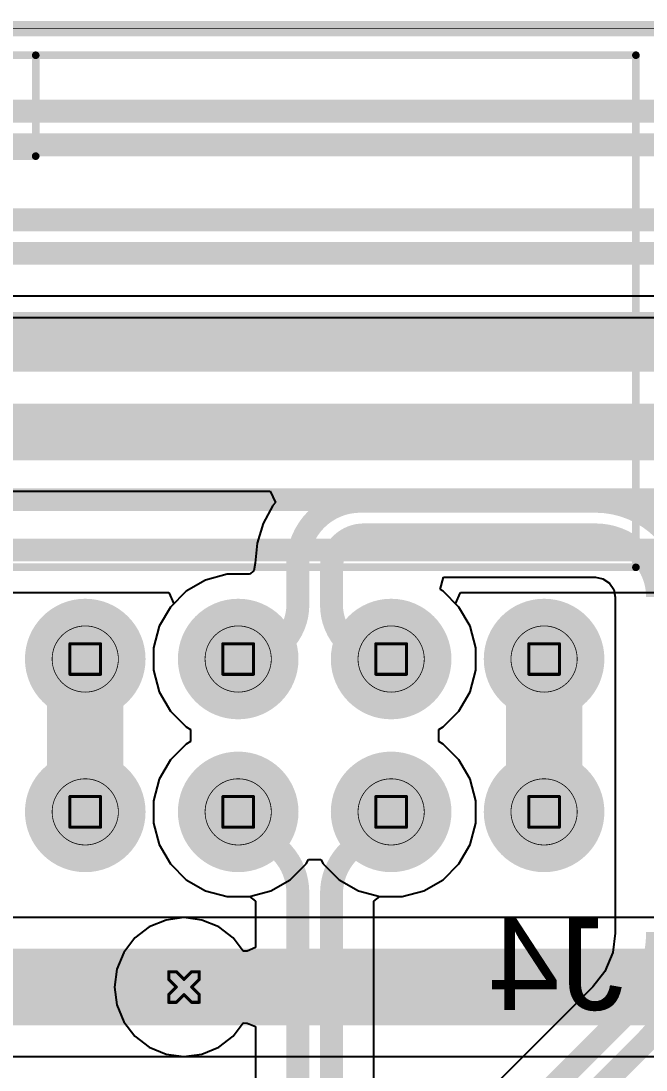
# Model space of a CAD drawing. Header units: inches. Extents: x 0 to 289, y 0 to 168.
# Drawn here: x 46.66 to 57.04, y 82.7 to 100.13 of the extents above; entities that cross this region are included whole.
import ezdxf

# ---------------------------------------------------------------- set-up
doc = ezdxf.new("R2010")
doc.units = ezdxf.units.IN
for name, color, linetype in [('Board Outline', 216, 'Continuous'), ('Bottom Layer', 5, 'Continuous'), ('Bottom Overlay', 54, 'Continuous'), ('Bottom Solder', 6, 'Continuous'), ('Dimension', 6, 'Continuous'), ('Drill Drawing', 1, 'Continuous'), ('Multi-Layer', 9, 'Continuous'), ('Pad Holes', 156, 'Continuous'), ('Top Layer', 1, 'Continuous'), ('Top Solder', 216, 'Continuous'), ('Via Holes', 16, 'Continuous')]:
    doc.layers.add(name, color=color, linetype=linetype)
doc.styles.add('Arial', font='', dxfattribs={"height": 0.2})
doc.styles.get('Arial').set_extended_font_data('Arial')

# ---------------------------------------------------------------- blocks, each defined once
blk = doc.blocks.new('SSW_110_02_G_D_RA_N_B_55')
at = {"layer": 'Bottom Layer'}
h = blk.add_hatch(color=5, dxfattribs=at)
edge = h.paths.add_edge_path()
edge.add_arc((-11.43, 1.27000254), 0.8999982, 0, 360)
h = blk.add_hatch(color=5, dxfattribs=at)
edge = h.paths.add_edge_path()
edge.add_arc((-8.889999999999999, 1.27000254), 0.8999982, 0, 360)
h = blk.add_hatch(color=5, dxfattribs=at)
edge = h.paths.add_edge_path()
edge.add_arc((-6.35, 1.27000254), 0.8999982, 0, 360)
h = blk.add_hatch(color=5, dxfattribs=at)
edge = h.paths.add_edge_path()
edge.add_arc((-3.81, 1.27000254), 0.8999982, 0, 360)
h = blk.add_hatch(color=5, dxfattribs=at)
edge = h.paths.add_edge_path()
edge.add_arc((-11.43000254, -1.26999492), 0.8999982, 0, 360)
h = blk.add_hatch(color=5, dxfattribs=at)
edge = h.paths.add_edge_path()
edge.add_arc((-8.889999999999999, -1.26999492), 0.8999982, 0, 360)
h = blk.add_hatch(color=5, dxfattribs=at)
edge = h.paths.add_edge_path()
edge.add_arc((-6.35, -1.26999746), 0.8999982, 0, 360)
h = blk.add_hatch(color=5, dxfattribs=at)
edge = h.paths.add_edge_path()
edge.add_arc((-3.81, -1.26999746), 0.8999982, 0, 360)
at = {"layer": 'Bottom Solder'}
h = blk.add_hatch(color=6, dxfattribs=at)
edge = h.paths.add_edge_path()
edge.add_arc((-11.43, 1.27000254), 1.0015982, 0, 360)
h = blk.add_hatch(color=6, dxfattribs=at)
edge = h.paths.add_edge_path()
edge.add_arc((-8.889999999999999, 1.27000254), 1.0015982, 0, 360)
h = blk.add_hatch(color=6, dxfattribs=at)
edge = h.paths.add_edge_path()
edge.add_arc((-6.35, 1.27000254), 1.0015982, 0, 360)
h = blk.add_hatch(color=6, dxfattribs=at)
edge = h.paths.add_edge_path()
edge.add_arc((-3.81, 1.27000254), 1.0015982, 0, 360)
h = blk.add_hatch(color=6, dxfattribs=at)
edge = h.paths.add_edge_path()
edge.add_arc((-11.43000254, -1.26999492), 1.0015982, 0, 360)
h = blk.add_hatch(color=6, dxfattribs=at)
edge = h.paths.add_edge_path()
edge.add_arc((-8.889999999999999, -1.26999492), 1.0015982, 0, 360)
h = blk.add_hatch(color=6, dxfattribs=at)
edge = h.paths.add_edge_path()
edge.add_arc((-6.35, -1.26999746), 1.0015982, 0, 360)
h = blk.add_hatch(color=6, dxfattribs=at)
edge = h.paths.add_edge_path()
edge.add_arc((-3.81, -1.26999746), 1.0015982, 0, 360)
at = {"layer": 'Multi-Layer'}
h = blk.add_hatch(color=9, dxfattribs=at)
edge = h.paths.add_edge_path()
edge.add_arc((-11.43, 1.27000254), 0.8999982, 0, 360)
h = blk.add_hatch(color=9, dxfattribs=at)
edge = h.paths.add_edge_path()
edge.add_arc((-8.889999999999999, 1.27000254), 0.8999982, 0, 360)
h = blk.add_hatch(color=9, dxfattribs=at)
edge = h.paths.add_edge_path()
edge.add_arc((-6.35, 1.27000254), 0.8999982, 0, 360)
h = blk.add_hatch(color=9, dxfattribs=at)
edge = h.paths.add_edge_path()
edge.add_arc((-3.81, 1.27000254), 0.8999982, 0, 360)
h = blk.add_hatch(color=9, dxfattribs=at)
edge = h.paths.add_edge_path()
edge.add_arc((-11.43000254, -1.26999492), 0.8999982, 0, 360)
h = blk.add_hatch(color=9, dxfattribs=at)
edge = h.paths.add_edge_path()
edge.add_arc((-8.889999999999999, -1.26999492), 0.8999982, 0, 360)
h = blk.add_hatch(color=9, dxfattribs=at)
edge = h.paths.add_edge_path()
edge.add_arc((-6.35, -1.26999746), 0.8999982, 0, 360)
h = blk.add_hatch(color=9, dxfattribs=at)
edge = h.paths.add_edge_path()
edge.add_arc((-3.81, -1.26999746), 0.8999982, 0, 360)
at = {"layer": 'Pad Holes'}
h = blk.add_hatch(color=7, dxfattribs=at)
edge = h.paths.add_edge_path()
edge.add_arc((-11.43, 1.27000254), 0.51999896, 0, 360)
h = blk.add_hatch(color=7, dxfattribs=at)
edge = h.paths.add_edge_path()
edge.add_arc((-8.889999999999999, 1.27000254), 0.51999896, 0, 360)
h = blk.add_hatch(color=7, dxfattribs=at)
edge = h.paths.add_edge_path()
edge.add_arc((-6.35, 1.27000254), 0.51999896, 0, 360)
h = blk.add_hatch(color=7, dxfattribs=at)
edge = h.paths.add_edge_path()
edge.add_arc((-3.81, 1.27000254), 0.51999896, 0, 360)
h = blk.add_hatch(color=7, dxfattribs=at)
edge = h.paths.add_edge_path()
edge.add_arc((-11.43000254, -1.26999492), 0.51999896, 0, 360)
h = blk.add_hatch(color=7, dxfattribs=at)
edge = h.paths.add_edge_path()
edge.add_arc((-8.889999999999999, -1.26999492), 0.51999896, 0, 360)
h = blk.add_hatch(color=7, dxfattribs=at)
edge = h.paths.add_edge_path()
edge.add_arc((-6.35, -1.26999746), 0.51999896, 0, 360)
h = blk.add_hatch(color=7, dxfattribs=at)
edge = h.paths.add_edge_path()
edge.add_arc((-3.81, -1.26999746), 0.51999896, 0, 360)
at = {"layer": 'Top Layer'}
h = blk.add_hatch(color=1, dxfattribs=at)
edge = h.paths.add_edge_path()
edge.add_arc((-11.43, 1.27000254), 0.8999982, 0, 360)
h = blk.add_hatch(color=1, dxfattribs=at)
edge = h.paths.add_edge_path()
edge.add_arc((-8.889999999999999, 1.27000254), 0.8999982, 0, 360)
h = blk.add_hatch(color=1, dxfattribs=at)
edge = h.paths.add_edge_path()
edge.add_arc((-6.35, 1.27000254), 0.8999982, 0, 360)
h = blk.add_hatch(color=1, dxfattribs=at)
edge = h.paths.add_edge_path()
edge.add_arc((-3.81, 1.27000254), 0.8999982, 0, 360)
h = blk.add_hatch(color=1, dxfattribs=at)
edge = h.paths.add_edge_path()
edge.add_arc((-11.43000254, -1.26999492), 0.8999982, 0, 360)
h = blk.add_hatch(color=1, dxfattribs=at)
edge = h.paths.add_edge_path()
edge.add_arc((-8.889999999999999, -1.26999492), 0.8999982, 0, 360)
h = blk.add_hatch(color=1, dxfattribs=at)
edge = h.paths.add_edge_path()
edge.add_arc((-6.35, -1.26999746), 0.8999982, 0, 360)
h = blk.add_hatch(color=1, dxfattribs=at)
edge = h.paths.add_edge_path()
edge.add_arc((-3.81, -1.26999746), 0.8999982, 0, 360)
at = {"layer": 'Top Solder'}
h = blk.add_hatch(color=216, dxfattribs=at)
edge = h.paths.add_edge_path()
edge.add_arc((-11.43, 1.27000254), 1.0015982, 0, 360)
h = blk.add_hatch(color=216, dxfattribs=at)
edge = h.paths.add_edge_path()
edge.add_arc((-8.889999999999999, 1.27000254), 1.0015982, 0, 360)
h = blk.add_hatch(color=216, dxfattribs=at)
edge = h.paths.add_edge_path()
edge.add_arc((-6.35, 1.27000254), 1.0015982, 0, 360)
h = blk.add_hatch(color=216, dxfattribs=at)
edge = h.paths.add_edge_path()
edge.add_arc((-3.81, 1.27000254), 1.0015982, 0, 360)
h = blk.add_hatch(color=216, dxfattribs=at)
edge = h.paths.add_edge_path()
edge.add_arc((-11.43000254, -1.26999492), 1.0015982, 0, 360)
h = blk.add_hatch(color=216, dxfattribs=at)
edge = h.paths.add_edge_path()
edge.add_arc((-8.889999999999999, -1.26999492), 1.0015982, 0, 360)
h = blk.add_hatch(color=216, dxfattribs=at)
edge = h.paths.add_edge_path()
edge.add_arc((-6.35, -1.26999746), 1.0015982, 0, 360)
h = blk.add_hatch(color=216, dxfattribs=at)
edge = h.paths.add_edge_path()
edge.add_arc((-3.81, -1.26999746), 1.0015982, 0, 360)
at = {"layer": 'Bottom Overlay'}
for points in [[(-12.95500076, -2.79399746, 0.127, 0.127, 0), (-12.95500076, -11.30400076, 0.127, 0.127, 0)], [(12.95500076, -2.79399746, 0.127, 0.127, 0), (-12.95500076, -2.79399746, 0.127, 0.127, 0)], [(2.98774612, -9.62659746, 0.127, 0.127, 0), (-2.98774612, -9.6266, 0.127, 0.127, 0)], [(-2.98774612, -9.6266, 0.127, 0.127, 0), (-2.98774612, -11.30299746, 0.127, 0.127, 0)], [(12.95500076, -11.30400076, 0.127, 0.127, 0), (-12.95500076, -11.30400076, 0.127, 0.127, 0)], [(0, -11.30299746, 0.127, 0.127, 0), (-2.98774612, -11.30299746, 0.127, 0.127, 0)]]:
    blk.add_lwpolyline(points, format="xyseb", dxfattribs=at)
for points in [[(-12.98675076, -2.79399746, 0.0635, 0.0635, 1), (-12.92325076, -2.79399746, 0.0635, 0.0635, 1)], [(-12.98675076, -2.79399746, 0.0635, 0.0635, 1), (-12.92325076, -2.79399746, 0.0635, 0.0635, 1)], [(-3.01949612, -9.6266, 0.0635, 0.0635, 1), (-2.95599612, -9.6266, 0.0635, 0.0635, 1)], [(-3.01949612, -9.6266, 0.0635, 0.0635, 1), (-2.95599612, -9.6266, 0.0635, 0.0635, 1)], [(-12.98675076, -11.30400076, 0.0635, 0.0635, 1), (-12.92325076, -11.30400076, 0.0635, 0.0635, 1)], [(-12.98675076, -11.30400076, 0.0635, 0.0635, 1), (-12.92325076, -11.30400076, 0.0635, 0.0635, 1)], [(-3.01949612, -11.30299746, 0.0635, 0.0635, 1), (-2.95599612, -11.30299746, 0.0635, 0.0635, 1)], [(-3.01949612, -11.30299746, 0.0635, 0.0635, 1), (-2.95599612, -11.30299746, 0.0635, 0.0635, 1)]]:
    blk.add_lwpolyline(points, format="xyseb", close=True, dxfattribs=at)

msp = doc.modelspace()

# ---------------------------------------------------------------- hatches: boundary and pattern name
at = {"layer": 'Bottom Layer'}
h = msp.add_hatch(color=5, dxfattribs=at)
edge = h.paths.add_edge_path()
edge.add_arc((49.36559342, 84.074), 0.499999, 0, 360)
at = {"layer": 'Top Layer'}
h = msp.add_hatch(color=1, dxfattribs=at)
edge = h.paths.add_edge_path()
edge.add_arc((49.36559342, 84.074), 0.499999, 0, 360)
at = {"layer": 'Via Holes'}
h = msp.add_hatch(color=7, dxfattribs=at)
edge = h.paths.add_edge_path()
edge.add_arc((49.36559342, 84.074), 0.2499995, 0, 360)

# ---------------------------------------------------------------- linework, layer by layer
at = {"layer": 'Board Outline'}
msp.add_lwpolyline([(0, 100.00000066, 0.254, 0.254, 0), (145.26999902, 100.00000066, 0.254, 0.254, 0)], format="xyseb", dxfattribs=at)
at = {"layer": 'Bottom Layer'}
for p, q in [((45.13711572, 92.3115883), (50.79721869999999, 92.3115883)), ((50.79721869999999, 92.3115883), (50.8840994, 92.1278955)), ((50.84326382, 92.07813943999999), (50.68207287999999, 91.77657031999999)), ((50.8840994, 92.1278955), (50.84326382, 92.07813943999999)), ((50.68207287999999, 91.77657031999999), (50.58280968, 91.44934973999999)), ((50.58280968, 91.44934973999999), (50.55001066, 91.1163278)), ((50.55001066, 91.1163278), (50.52597972, 90.9900644)), ((49.72212814, 90.83654426), (49.40106452, 90.6511776)), ((50.0802275, 90.93249784), (49.72212814, 90.83654426)), ((50.45095827999999, 90.93249784), (50.0802275, 90.93249784)), ((50.52597972, 90.9900644), (50.45095827999999, 90.93249784)), ((53.6203144, 90.67993294), (53.67476184, 90.88313294)), ((53.67476184, 90.88313294), (56.19815531999999, 90.88313294)), ((56.19815531999999, 90.88313294), (56.19815531999999, 90.88275956)), ((56.19815531999999, 90.88275956), (56.32359068, 90.85780914)), ((56.32359068, 90.85780914), (56.42992778, 90.78675517999999)), ((49.40106452, 90.6511776), (49.1389162, 90.38902927999999)), ((53.6701238, 90.65117505999999), (53.6203144, 90.67993294)), ((53.93227212, 90.38902674), (53.6701238, 90.65117505999999)), ((56.42992778, 90.78675517999999), (56.50098174, 90.68041808)), ((56.50098174, 90.68041808), (56.52593216, 90.55498272)), ((56.52593216, 90.55498272), (56.52630554, 90.55498272)), ((56.52630554, 90.55498272), (56.52630554, 84.98756941999999)), ((49.1389162, 90.38902927999999), (48.95354954, 90.06796565999998)), ((54.11763877999999, 90.06796312), (53.93227212, 90.38902674)), ((48.95354954, 90.06796565999998), (48.85759596, 89.70986629999999)), ((54.21359236, 89.70986375999999), (54.11763877999999, 90.06796312)), ((48.85759596, 89.70986629999999), (48.85759596, 89.33913297999999)), ((54.21359236, 89.33913043999999), (54.21359236, 89.70986375999999)), ((48.85759596, 89.33913297999999), (48.95354954, 88.98103361999999)), ((54.11763877999999, 88.98103108), (54.21359236, 89.33913043999999)), ((48.95354954, 88.98103361999999), (49.1389162, 88.65996999999999)), ((53.93227212, 88.65996745999999), (54.11763877999999, 88.98103108)), ((49.1389162, 88.65996999999999), (49.40106452, 88.39782167999999)), ((53.6701238, 88.39781914), (53.93227212, 88.65996745999999)), ((49.40106452, 88.39782167999999), (49.47332752, 88.35609964)), ((53.59786334, 88.35609964), (53.6701238, 88.39781914)), ((49.47332752, 88.35609964), (49.47332752, 88.15289963999999)), ((53.59786334, 88.15289709999999), (53.59786334, 88.35609964)), ((49.40106452, 88.11117759999999), (49.1389162, 87.84902928)), ((49.47332752, 88.15289963999999), (49.40106452, 88.11117759999999)), ((53.6701238, 88.11117759999999), (53.59786334, 88.15289709999999)), ((53.93227212, 87.84902928), (53.6701238, 88.11117759999999)), ((49.1389162, 87.84902928), (48.95354954, 87.52796566)), ((54.11763877999999, 87.52796566), (53.93227212, 87.84902928)), ((48.95354954, 87.52796566), (48.85759596, 87.1698663)), ((54.21359236, 87.1698663), (54.11763877999999, 87.52796566)), ((48.85759596, 87.1698663), (48.85759596, 86.79913298)), ((54.21359236, 86.79913298), (54.21359236, 87.1698663)), ((48.85759596, 86.79913298), (48.95354954, 86.44103362)), ((54.11763877999999, 86.44103362), (54.21359236, 86.79913298)), ((48.95354954, 86.44103362), (49.1389162, 86.11997)), ((53.93227212, 86.11997), (54.11763877999999, 86.44103362)), ((49.1389162, 86.11997), (49.40106452, 85.85782168)), ((53.6701238, 85.85782168), (53.93227212, 86.11997)), ((49.40106452, 85.85782168), (49.72212814, 85.67245501999999)), ((53.34906018, 85.67245501999999), (53.6701238, 85.85782168)), ((49.72212814, 85.67245501999999), (50.0802275, 85.57650144)), ((52.99096082, 85.57650144), (53.34906018, 85.67245501999999)), ((50.0802275, 85.57650144), (50.45095827999999, 85.57650144)), ((50.45095827999999, 85.57650144), (50.55166673999999, 85.49922701999999)), ((50.55166673999999, 85.49922701999999), (50.55166673999999, 84.72826336)), ((52.51952158, 85.49922701999999), (52.62023003999999, 85.57650144)), ((52.51952158, 76.13191784), (52.51952158, 85.49922701999999)), ((52.62023003999999, 85.57650144), (52.99096082, 85.57650144)), ((49.36559342, 85.22686282), (38.862, 85.22686282)), ((49.66397738, 85.18757917999999), (49.36559342, 85.22686282)), ((49.94202356, 85.07240795999999), (49.66397738, 85.18757917999999)), ((50.18079118, 84.88919776), (49.94202356, 85.07240795999999)), ((56.52857375999999, 84.97033044), (56.48619385999999, 84.6484083)), ((56.52630554, 84.98756941999999), (56.52857375999999, 84.97033044)), ((50.34846673999999, 84.67067902), (50.18079118, 84.88919776)), ((50.55166673999999, 84.72826336), (50.41663525999999, 84.67226144)), ((50.41663525999999, 84.67226144), (50.34846673999999, 84.67067902)), ((56.48619385999999, 84.6484083), (56.35528226, 84.33236371999999)), ((56.35528226, 84.33236371999999), (56.15761184, 84.07475437999999)), ((56.14382472, 84.06417527999999), (54.55053351999999, 82.47088407999999)), ((56.15761184, 84.07475437999999), (56.14382472, 84.06417527999999)), ((50.18079118, 83.25880224), (50.34846673999999, 83.47732098)), ((50.34846673999999, 83.47732098), (50.41663525999999, 83.47573856)), ((50.41663525999999, 83.47573856), (50.55166673999999, 83.41973664)), ((50.55166673999999, 83.41973664), (50.55166673999999, 76.13191784)), ((49.94202356, 83.07559203999999), (50.18079118, 83.25880224)), ((49.66397738, 82.96042082), (49.94202356, 83.07559203999999)), ((38.862, 82.92113718), (49.36559342, 82.92113718)), ((49.36559342, 82.92113718), (49.66397738, 82.96042082))]:
    msp.add_line(p, q, dxfattribs=at)
for points in [[(2.74011136, 98.62663027999999, 0.3809999999999999, 0.3809999999999999, 0), (82.39388144, 98.62663027999999, 0.3809999999999999, 0.3809999999999999, 0)], [(2.74011136, 98.06783028, 0.3809999999999999, 0.3809999999999999, 0), (82.39388144, 98.06783028, 0.3809999999999999, 0.3809999999999999, 0)], [(7.42055412, 96.82444948, 0.3809999999999999, 0.3809999999999999, 0), (77.88355263999999, 96.82444948, 0.3809999999999999, 0.3809999999999999, 0)], [(11.50623048, 96.26564948, 0.3809999999999999, 0.3809999999999999, 0), (77.88355263999999, 96.26564948, 0.3809999999999999, 0.3809999999999999, 0)], [(38.9921496, 94.90973652, 0.7619999999999999, 0.7619999999999999, 0), (58.8123792, 94.90973652, 0.7619999999999999, 0.7619999999999999, 0)], [(45.13711572, 93.57491572, 0.3809999999999999, 0.3809999999999999, 0), (57.55959024, 93.57491572, 0.3809999999999999, 0.3809999999999999, 0)], [(45.13711572, 93.01611571999999, 0.3809999999999999, 0.3809999999999999, 0), (57.55959024, 93.01611571999999, 0.3809999999999999, 0.3809999999999999, 0)], [(51.25619416, 91.10905324, 0.3809999999999999, 0.3809999999999999, -0.4142135623730951), (52.29360127999999, 92.14646035999999, 0.3809999999999999, 0.3809999999999999, 0)], [(52.29360127999999, 92.14646035999999, 0.3809999999999999, 0.3809999999999999, 0), (56.19815531999999, 92.14646035999999, 0.3809999999999999, 0.3809999999999999, 0)], [(56.19815531999999, 92.14646035999999, 0.3809999999999999, 0.3809999999999999, -0.4142135623730951), (57.78963295999999, 90.55498272, 0.3809999999999999, 0.3809999999999999, 0)], [(51.81499416, 91.04849964, 0.3809999999999999, 0.3809999999999999, -0.4142135623730951), (52.35415488, 91.58766036, 0.3809999999999999, 0.3809999999999999, 0)], [(52.35415488, 91.58766036, 0.3809999999999999, 0.3809999999999999, 0), (56.19815531999999, 91.58766036, 0.3809999999999999, 0.3809999999999999, 0)], [(56.19815531999999, 91.58766036, 0.3809999999999999, 0.3809999999999999, -0.4142135623730951), (57.23083296, 90.55498272, 0.3809999999999999, 0.3809999999999999, 0)], [(51.25619416, 90.42449784, 0.3809999999999999, 0.3809999999999999, 0), (51.25619416, 91.10905324, 0.3809999999999999, 0.3809999999999999, 0)], [(51.81499416, 90.42449784, 0.3809999999999999, 0.3809999999999999, 0), (51.81499416, 91.04849964, 0.3809999999999999, 0.3809999999999999, 0)], [(51.25619416, 90.42449784, 0.3809999999999999, 0.3809999999999999, -0.4142135623730951), (50.35619595999999, 89.52449964, 0.3809999999999999, 0.3809999999999999, 0)], [(52.7149949, 89.52449709999999, 0.3809999999999999, 0.3809999999999999, -0.4142135623730951), (51.81499416, 90.42449784, 0.3809999999999999, 0.3809999999999999, 0)], [(47.72559416, 86.98449964, 1.27, 1.27, 0), (47.72559416, 89.52449964, 1.27, 1.27, 0)], [(55.34559415999999, 86.98449964, 1.27, 1.27, 0), (55.34559415999999, 89.52449709999999, 1.27, 1.27, 0)], [(50.26559416, 89.52449964, 0.3809999999999999, 0.3809999999999999, 0), (50.35619595999999, 89.52449964, 0.3809999999999999, 0.3809999999999999, 0)], [(52.7149949, 89.52449709999999, 0.3809999999999999, 0.3809999999999999, 0), (52.80559416, 89.52449709999999, 0.3809999999999999, 0.3809999999999999, 0)], [(55.34559415999999, 89.52449709999999, 0.3809999999999999, 0.3809999999999999, 0), (55.3455967, 89.52449709999999, 0.3809999999999999, 0.3809999999999999, 0)], [(50.26559416, 86.98449964, 0.3809999999999999, 0.3809999999999999, 0), (50.9329309, 86.37178051999999, 0.3809999999999999, 0.3809999999999999, 0)], [(52.12703062, 86.34648974, 0.3809999999999999, 0.3809999999999999, 0), (52.80559416, 86.98449964, 0.3809999999999999, 0.3809999999999999, 0)], [(50.9329309, 86.37178051999999, 0.3809999999999999, 0.3809999999999999, -0.210956454403043), (51.25619416, 85.63969664, 0.3809999999999999, 0.3809999999999999, 0)], [(51.81499416, 85.624797, 0.3809999999999999, 0.3809999999999999, -0.2069271695885972), (52.12703062, 86.34648974, 0.3809999999999999, 0.3809999999999999, 0)], [(51.25619416, 75.94489256, 0.3809999999999999, 0.3809999999999999, 0), (51.25619416, 85.63969664, 0.3809999999999999, 0.3809999999999999, 0)], [(51.81499416, 75.94489256, 0.3809999999999999, 0.3809999999999999, 0), (51.81499416, 85.624797, 0.3809999999999999, 0.3809999999999999, 0)], [(57.23083296, 84.98756941999999, 0.3809999999999999, 0.3809999999999999, -0.198912367379658), (56.642, 83.566, 0.3809999999999999, 0.3809999999999999, 0)], [(57.78963295999999, 84.98589301999999, 0.3809999999999999, 0.3809999999999999, -0.198912367379658), (57.0383162, 83.17205107999999, 0.3809999999999999, 0.3809999999999999, 0)], [(38.862, 84.074, 1.27, 1.27, 0), (49.36559342, 84.074, 1.27, 1.27, 0)], [(54.90594555999999, 81.82994555999998, 0.3809999999999999, 0.3809999999999999, 0), (56.642, 83.566, 0.3809999999999999, 0.3809999999999999, 0)], [(55.32619871999999, 81.45993868, 0.3809999999999999, 0.3809999999999999, 0), (57.03831366, 83.17205362, 0.3809999999999999, 0.3809999999999999, 0)]]:
    msp.add_lwpolyline(points, format="xyseb", dxfattribs=at)
for points in [[(52.19835128, 92.14646035999999, 0.1905, 0.1905, 1), (52.38885128, 92.14646035999999, 0.1905, 0.1905, 1)], [(52.19835128, 92.14646035999999, 0.1905, 0.1905, 1), (52.38885128, 92.14646035999999, 0.1905, 0.1905, 1)], [(56.10290532, 92.14646035999999, 0.1905, 0.1905, 1), (56.29340532, 92.14646035999999, 0.1905, 0.1905, 1)], [(56.10290532, 92.14646035999999, 0.1905, 0.1905, 1), (56.29340532, 92.14646035999999, 0.1905, 0.1905, 1)], [(52.25890488, 91.58766036, 0.1905, 0.1905, 1), (52.44940488, 91.58766036, 0.1905, 0.1905, 1)], [(52.25890488, 91.58766036, 0.1905, 0.1905, 1), (52.44940488, 91.58766036, 0.1905, 0.1905, 1)], [(56.10290532, 91.58766036, 0.1905, 0.1905, 1), (56.29340532, 91.58766036, 0.1905, 0.1905, 1)], [(56.10290532, 91.58766036, 0.1905, 0.1905, 1), (56.29340532, 91.58766036, 0.1905, 0.1905, 1)], [(51.16094416, 91.10905324, 0.1905, 0.1905, 1), (51.35144415999999, 91.10905324, 0.1905, 0.1905, 1)], [(51.16094416, 91.10905324, 0.1905, 0.1905, 1), (51.35144415999999, 91.10905324, 0.1905, 0.1905, 1)], [(51.71974415999999, 91.04849964, 0.1905, 0.1905, 1), (51.91024416, 91.04849964, 0.1905, 0.1905, 1)], [(51.71974415999999, 91.04849964, 0.1905, 0.1905, 1), (51.91024416, 91.04849964, 0.1905, 0.1905, 1)], [(51.16094416, 90.42449784, 0.1905, 0.1905, 1), (51.35144415999999, 90.42449784, 0.1905, 0.1905, 1)], [(51.16094416, 90.42449784, 0.1905, 0.1905, 1), (51.35144415999999, 90.42449784, 0.1905, 0.1905, 1)], [(51.71974415999999, 90.42449784, 0.1905, 0.1905, 1), (51.91024416, 90.42449784, 0.1905, 0.1905, 1)], [(51.71974415999999, 90.42449784, 0.1905, 0.1905, 1), (51.91024416, 90.42449784, 0.1905, 0.1905, 1)], [(47.40809416, 89.52449964, 0.635, 0.635, 1), (48.04309416, 89.52449964, 0.635, 0.635, 1)], [(55.02809416, 89.52449709999999, 0.635, 0.635, 1), (55.66309415999999, 89.52449709999999, 0.635, 0.635, 1)], [(50.17034415999999, 89.52449964, 0.1905, 0.1905, 1), (50.36084416, 89.52449964, 0.1905, 0.1905, 1)], [(50.26094596, 89.52449964, 0.1905, 0.1905, 1), (50.45144596, 89.52449964, 0.1905, 0.1905, 1)], [(50.26094596, 89.52449964, 0.1905, 0.1905, 1), (50.45144596, 89.52449964, 0.1905, 0.1905, 1)], [(52.61974489999999, 89.52449709999999, 0.1905, 0.1905, 1), (52.81024489999999, 89.52449709999999, 0.1905, 0.1905, 1)], [(52.61974489999999, 89.52449709999999, 0.1905, 0.1905, 1), (52.81024489999999, 89.52449709999999, 0.1905, 0.1905, 1)], [(52.71034416, 89.52449709999999, 0.1905, 0.1905, 1), (52.90084415999999, 89.52449709999999, 0.1905, 0.1905, 1)], [(55.25034416, 89.52449709999999, 0.1905, 0.1905, 1), (55.44084416, 89.52449709999999, 0.1905, 0.1905, 1)], [(55.25034669999999, 89.52449709999999, 0.1905, 0.1905, 1), (55.4408467, 89.52449709999999, 0.1905, 0.1905, 1)], [(47.40809416, 86.98449964, 0.635, 0.635, 1), (48.04309416, 86.98449964, 0.635, 0.635, 1)], [(55.02809416, 86.98449964, 0.635, 0.635, 1), (55.66309415999999, 86.98449964, 0.635, 0.635, 1)], [(50.17034415999999, 86.98449964, 0.1905, 0.1905, 1), (50.36084416, 86.98449964, 0.1905, 0.1905, 1)], [(52.71034416, 86.98449964, 0.1905, 0.1905, 1), (52.90084415999999, 86.98449964, 0.1905, 0.1905, 1)], [(50.8376809, 86.37178051999999, 0.1905, 0.1905, 1), (51.0281809, 86.37178051999999, 0.1905, 0.1905, 1)], [(50.8376809, 86.37178051999999, 0.1905, 0.1905, 1), (51.0281809, 86.37178051999999, 0.1905, 0.1905, 1)], [(52.03178061999999, 86.34648974, 0.1905, 0.1905, 1), (52.22228062, 86.34648974, 0.1905, 0.1905, 1)], [(52.03178061999999, 86.34648974, 0.1905, 0.1905, 1), (52.22228062, 86.34648974, 0.1905, 0.1905, 1)], [(51.16094416, 85.63969664, 0.1905, 0.1905, 1), (51.35144415999999, 85.63969664, 0.1905, 0.1905, 1)], [(51.16094416, 85.63969664, 0.1905, 0.1905, 1), (51.35144415999999, 85.63969664, 0.1905, 0.1905, 1)], [(51.71974415999999, 85.624797, 0.1905, 0.1905, 1), (51.91024416, 85.624797, 0.1905, 0.1905, 1)], [(51.71974415999999, 85.624797, 0.1905, 0.1905, 1), (51.91024416, 85.624797, 0.1905, 0.1905, 1)], [(49.04809342, 84.074, 0.635, 0.635, 1), (49.68309341999999, 84.074, 0.635, 0.635, 1)], [(56.54675, 83.566, 0.1905, 0.1905, 1), (56.73725, 83.566, 0.1905, 0.1905, 1)], [(56.54675, 83.566, 0.1905, 0.1905, 1), (56.73725, 83.566, 0.1905, 0.1905, 1)], [(56.94306366, 83.17205362, 0.1905, 0.1905, 1), (57.13356365999999, 83.17205362, 0.1905, 0.1905, 1)], [(56.9430662, 83.17205107999999, 0.1905, 0.1905, 1), (57.1335662, 83.17205107999999, 0.1905, 0.1905, 1)]]:
    msp.add_lwpolyline(points, format="xyseb", close=True, dxfattribs=at)
at = {"layer": 'Dimension'}
msp.add_lwpolyline([(0, 100.00000066, 0.0127, 0.0127, 0), (145.26999902, 100.00000066, 0.0127, 0.0127, 0)], format="xyseb", dxfattribs=at)
for points in [[(48.2755956, 89.52449709999999, 0.0127, 0.0127, 1), (47.1755978, 89.52449709999999, 0.0127, 0.0127, 1)], [(50.8155956, 89.52449709999999, 0.0127, 0.0127, 1), (49.7155978, 89.52449709999999, 0.0127, 0.0127, 1)], [(53.3555956, 89.52449709999999, 0.0127, 0.0127, 1), (52.2555978, 89.52449709999999, 0.0127, 0.0127, 1)], [(55.89559559999999, 89.52449709999999, 0.0127, 0.0127, 1), (54.7955978, 89.52449709999999, 0.0127, 0.0127, 1)], [(47.1724228, 89.52449709999999, 0.00635, 0.00635, 1), (47.1787728, 89.52449709999999, 0.00635, 0.00635, 1)], [(48.2724206, 89.52449709999999, 0.00635, 0.00635, 1), (48.27877059999999, 89.52449709999999, 0.00635, 0.00635, 1)], [(49.7124228, 89.52449709999999, 0.00635, 0.00635, 1), (49.7187728, 89.52449709999999, 0.00635, 0.00635, 1)], [(50.8124206, 89.52449709999999, 0.00635, 0.00635, 1), (50.81877059999999, 89.52449709999999, 0.00635, 0.00635, 1)], [(52.2524228, 89.52449709999999, 0.00635, 0.00635, 1), (52.2587728, 89.52449709999999, 0.00635, 0.00635, 1)], [(53.35242059999999, 89.52449709999999, 0.00635, 0.00635, 1), (53.35877059999999, 89.52449709999999, 0.00635, 0.00635, 1)], [(54.7924228, 89.52449709999999, 0.00635, 0.00635, 1), (54.79877279999999, 89.52449709999999, 0.00635, 0.00635, 1)], [(55.8924206, 89.52449709999999, 0.00635, 0.00635, 1), (55.8987706, 89.52449709999999, 0.00635, 0.00635, 1)], [(48.2755956, 86.9844971, 0.0127, 0.0127, 1), (47.1755978, 86.9844971, 0.0127, 0.0127, 1)], [(50.8155956, 86.9844971, 0.0127, 0.0127, 1), (49.7155978, 86.9844971, 0.0127, 0.0127, 1)], [(53.3555956, 86.9844971, 0.0127, 0.0127, 1), (52.2555978, 86.9844971, 0.0127, 0.0127, 1)], [(55.89559559999999, 86.9844971, 0.0127, 0.0127, 1), (54.7955978, 86.9844971, 0.0127, 0.0127, 1)], [(47.1724228, 86.9844971, 0.00635, 0.00635, 1), (47.1787728, 86.9844971, 0.00635, 0.00635, 1)], [(48.2724206, 86.9844971, 0.00635, 0.00635, 1), (48.27877059999999, 86.9844971, 0.00635, 0.00635, 1)], [(49.7124228, 86.9844971, 0.00635, 0.00635, 1), (49.7187728, 86.9844971, 0.00635, 0.00635, 1)], [(50.8124206, 86.9844971, 0.00635, 0.00635, 1), (50.81877059999999, 86.9844971, 0.00635, 0.00635, 1)], [(52.2524228, 86.9844971, 0.00635, 0.00635, 1), (52.2587728, 86.9844971, 0.00635, 0.00635, 1)], [(53.35242059999999, 86.9844971, 0.00635, 0.00635, 1), (53.35877059999999, 86.9844971, 0.00635, 0.00635, 1)], [(54.7924228, 86.9844971, 0.00635, 0.00635, 1), (54.79877279999999, 86.9844971, 0.00635, 0.00635, 1)], [(55.8924206, 86.9844971, 0.00635, 0.00635, 1), (55.8987706, 86.9844971, 0.00635, 0.00635, 1)]]:
    msp.add_lwpolyline(points, format="xyseb", close=True, dxfattribs=at)
at = {"layer": 'Drill Drawing'}
for points in [[(47.47159416, 89.77849963999999, 0.0508, 0.0508, 0), (47.97959416, 89.77849963999999, 0.0508, 0.0508, 0)], [(47.47159416, 89.27049964, 0.0508, 0.0508, 0), (47.47159416, 89.77849963999999, 0.0508, 0.0508, 0)], [(47.97959416, 89.27049964, 0.0508, 0.0508, 0), (47.97959416, 89.77849963999999, 0.0508, 0.0508, 0)], [(50.01159416, 89.77849963999999, 0.0508, 0.0508, 0), (50.51959416, 89.77849963999999, 0.0508, 0.0508, 0)], [(50.01159416, 89.27049964, 0.0508, 0.0508, 0), (50.01159416, 89.77849963999999, 0.0508, 0.0508, 0)], [(50.51959416, 89.27049964, 0.0508, 0.0508, 0), (50.51959416, 89.77849963999999, 0.0508, 0.0508, 0)], [(52.55159415999999, 89.7784971, 0.0508, 0.0508, 0), (53.05959416, 89.7784971, 0.0508, 0.0508, 0)], [(52.55159415999999, 89.2704971, 0.0508, 0.0508, 0), (52.55159415999999, 89.7784971, 0.0508, 0.0508, 0)], [(53.05959416, 89.2704971, 0.0508, 0.0508, 0), (53.05959416, 89.7784971, 0.0508, 0.0508, 0)], [(55.09159669999999, 89.7784971, 0.0508, 0.0508, 0), (55.59959669999999, 89.7784971, 0.0508, 0.0508, 0)], [(55.09159669999999, 89.2704971, 0.0508, 0.0508, 0), (55.09159669999999, 89.7784971, 0.0508, 0.0508, 0)], [(55.59959669999999, 89.2704971, 0.0508, 0.0508, 0), (55.59959669999999, 89.7784971, 0.0508, 0.0508, 0)], [(47.47159416, 89.27049964, 0.0508, 0.0508, 0), (47.97959416, 89.27049964, 0.0508, 0.0508, 0)], [(50.01159416, 89.27049964, 0.0508, 0.0508, 0), (50.51959416, 89.27049964, 0.0508, 0.0508, 0)], [(52.55159415999999, 89.2704971, 0.0508, 0.0508, 0), (53.05959416, 89.2704971, 0.0508, 0.0508, 0)], [(55.09159669999999, 89.2704971, 0.0508, 0.0508, 0), (55.59959669999999, 89.2704971, 0.0508, 0.0508, 0)], [(47.47159416, 87.23849963999999, 0.0508, 0.0508, 0), (47.97959416, 87.23849963999999, 0.0508, 0.0508, 0)], [(47.47159416, 86.73049963999999, 0.0508, 0.0508, 0), (47.47159416, 87.23849963999999, 0.0508, 0.0508, 0)], [(47.97959416, 86.73049963999999, 0.0508, 0.0508, 0), (47.97959416, 87.23849963999999, 0.0508, 0.0508, 0)], [(50.01159416, 87.23849963999999, 0.0508, 0.0508, 0), (50.51959416, 87.23849963999999, 0.0508, 0.0508, 0)], [(50.01159416, 86.73049963999999, 0.0508, 0.0508, 0), (50.01159416, 87.23849963999999, 0.0508, 0.0508, 0)], [(50.51959416, 86.73049963999999, 0.0508, 0.0508, 0), (50.51959416, 87.23849963999999, 0.0508, 0.0508, 0)], [(52.55159415999999, 87.23849963999999, 0.0508, 0.0508, 0), (53.05959416, 87.23849963999999, 0.0508, 0.0508, 0)], [(52.55159415999999, 86.73049963999999, 0.0508, 0.0508, 0), (52.55159415999999, 87.23849963999999, 0.0508, 0.0508, 0)], [(53.05959416, 86.73049963999999, 0.0508, 0.0508, 0), (53.05959416, 87.23849963999999, 0.0508, 0.0508, 0)], [(55.09159416, 87.23849963999999, 0.0508, 0.0508, 0), (55.59959416, 87.23849963999999, 0.0508, 0.0508, 0)], [(55.09159416, 86.73049963999999, 0.0508, 0.0508, 0), (55.09159416, 87.23849963999999, 0.0508, 0.0508, 0)], [(55.59959416, 86.73049963999999, 0.0508, 0.0508, 0), (55.59959416, 87.23849963999999, 0.0508, 0.0508, 0)], [(47.47159416, 86.73049963999999, 0.0508, 0.0508, 0), (47.97959416, 86.73049963999999, 0.0508, 0.0508, 0)], [(50.01159416, 86.73049963999999, 0.0508, 0.0508, 0), (50.51959416, 86.73049963999999, 0.0508, 0.0508, 0)], [(52.55159415999999, 86.73049963999999, 0.0508, 0.0508, 0), (53.05959416, 86.73049963999999, 0.0508, 0.0508, 0)], [(55.09159416, 86.73049963999999, 0.0508, 0.0508, 0), (55.59959416, 86.73049963999999, 0.0508, 0.0508, 0)], [(49.11159342, 84.201, 0.0508, 0.0508, 0), (49.11159342, 84.32799999999999, 0.0508, 0.0508, 0)], [(49.11159342, 84.32799999999999, 0.0508, 0.0508, 0), (49.23859342, 84.32799999999999, 0.0508, 0.0508, 0)], [(49.11159342, 84.201, 0.0508, 0.0508, 0), (49.23859342, 84.074, 0.0508, 0.0508, 0)], [(49.23859342, 84.32799999999999, 0.0508, 0.0508, 0), (49.36559342, 84.201, 0.0508, 0.0508, 0)], [(49.36559342, 84.201, 0.0508, 0.0508, 0), (49.49259342, 84.32799999999999, 0.0508, 0.0508, 0)], [(49.49259342, 84.32799999999999, 0.0508, 0.0508, 0), (49.61959341999999, 84.32799999999999, 0.0508, 0.0508, 0)], [(49.49259342, 84.074, 0.0508, 0.0508, 0), (49.61959341999999, 84.201, 0.0508, 0.0508, 0)], [(49.61959341999999, 84.201, 0.0508, 0.0508, 0), (49.61959341999999, 84.32799999999999, 0.0508, 0.0508, 0)], [(49.11159342, 83.947, 0.0508, 0.0508, 0), (49.23859342, 84.074, 0.0508, 0.0508, 0)], [(49.49259342, 84.074, 0.0508, 0.0508, 0), (49.61959341999999, 83.947, 0.0508, 0.0508, 0)], [(49.11159342, 83.82, 0.0508, 0.0508, 0), (49.11159342, 83.947, 0.0508, 0.0508, 0)], [(49.23859342, 83.82, 0.0508, 0.0508, 0), (49.36559342, 83.947, 0.0508, 0.0508, 0)], [(49.36559342, 83.947, 0.0508, 0.0508, 0), (49.49259342, 83.82, 0.0508, 0.0508, 0)], [(49.61959341999999, 83.82, 0.0508, 0.0508, 0), (49.61959341999999, 83.947, 0.0508, 0.0508, 0)], [(49.11159342, 83.82, 0.0508, 0.0508, 0), (49.23859342, 83.82, 0.0508, 0.0508, 0)], [(49.49259342, 83.82, 0.0508, 0.0508, 0), (49.61959341999999, 83.82, 0.0508, 0.0508, 0)]]:
    msp.add_lwpolyline(points, format="xyseb", dxfattribs=at)
for points in [[(47.45889416, 89.77849963999999, 0.0254, 0.0254, 1), (47.48429416, 89.77849963999999, 0.0254, 0.0254, 1)], [(47.45889416, 89.77849963999999, 0.0254, 0.0254, 1), (47.48429416, 89.77849963999999, 0.0254, 0.0254, 1)], [(47.96689416, 89.77849963999999, 0.0254, 0.0254, 1), (47.99229415999999, 89.77849963999999, 0.0254, 0.0254, 1)], [(47.96689416, 89.77849963999999, 0.0254, 0.0254, 1), (47.99229415999999, 89.77849963999999, 0.0254, 0.0254, 1)], [(49.99889416, 89.77849963999999, 0.0254, 0.0254, 1), (50.02429416, 89.77849963999999, 0.0254, 0.0254, 1)], [(49.99889416, 89.77849963999999, 0.0254, 0.0254, 1), (50.02429416, 89.77849963999999, 0.0254, 0.0254, 1)], [(50.50689415999999, 89.77849963999999, 0.0254, 0.0254, 1), (50.53229416, 89.77849963999999, 0.0254, 0.0254, 1)], [(50.50689415999999, 89.77849963999999, 0.0254, 0.0254, 1), (50.53229416, 89.77849963999999, 0.0254, 0.0254, 1)], [(52.53889416000001, 89.7784971, 0.0254, 0.0254, 1), (52.56429416, 89.7784971, 0.0254, 0.0254, 1)], [(52.53889416000001, 89.7784971, 0.0254, 0.0254, 1), (52.56429416, 89.7784971, 0.0254, 0.0254, 1)], [(53.04689416, 89.7784971, 0.0254, 0.0254, 1), (53.07229416, 89.7784971, 0.0254, 0.0254, 1)], [(53.04689416, 89.7784971, 0.0254, 0.0254, 1), (53.07229416, 89.7784971, 0.0254, 0.0254, 1)], [(55.0788967, 89.7784971, 0.0254, 0.0254, 1), (55.1042967, 89.7784971, 0.0254, 0.0254, 1)], [(55.0788967, 89.7784971, 0.0254, 0.0254, 1), (55.1042967, 89.7784971, 0.0254, 0.0254, 1)], [(55.5868967, 89.7784971, 0.0254, 0.0254, 1), (55.61229669999999, 89.7784971, 0.0254, 0.0254, 1)], [(55.5868967, 89.7784971, 0.0254, 0.0254, 1), (55.61229669999999, 89.7784971, 0.0254, 0.0254, 1)], [(47.45889416, 89.27049964, 0.0254, 0.0254, 1), (47.48429416, 89.27049964, 0.0254, 0.0254, 1)], [(47.45889416, 89.27049964, 0.0254, 0.0254, 1), (47.48429416, 89.27049964, 0.0254, 0.0254, 1)], [(47.96689416, 89.27049964, 0.0254, 0.0254, 1), (47.99229415999999, 89.27049964, 0.0254, 0.0254, 1)], [(47.96689416, 89.27049964, 0.0254, 0.0254, 1), (47.99229415999999, 89.27049964, 0.0254, 0.0254, 1)], [(49.99889416, 89.27049964, 0.0254, 0.0254, 1), (50.02429416, 89.27049964, 0.0254, 0.0254, 1)], [(49.99889416, 89.27049964, 0.0254, 0.0254, 1), (50.02429416, 89.27049964, 0.0254, 0.0254, 1)], [(50.50689415999999, 89.27049964, 0.0254, 0.0254, 1), (50.53229416, 89.27049964, 0.0254, 0.0254, 1)], [(50.50689415999999, 89.27049964, 0.0254, 0.0254, 1), (50.53229416, 89.27049964, 0.0254, 0.0254, 1)], [(52.53889416000001, 89.2704971, 0.0254, 0.0254, 1), (52.56429416, 89.2704971, 0.0254, 0.0254, 1)], [(52.53889416000001, 89.2704971, 0.0254, 0.0254, 1), (52.56429416, 89.2704971, 0.0254, 0.0254, 1)], [(53.04689416, 89.2704971, 0.0254, 0.0254, 1), (53.07229416, 89.2704971, 0.0254, 0.0254, 1)], [(53.04689416, 89.2704971, 0.0254, 0.0254, 1), (53.07229416, 89.2704971, 0.0254, 0.0254, 1)], [(55.0788967, 89.2704971, 0.0254, 0.0254, 1), (55.1042967, 89.2704971, 0.0254, 0.0254, 1)], [(55.0788967, 89.2704971, 0.0254, 0.0254, 1), (55.1042967, 89.2704971, 0.0254, 0.0254, 1)], [(55.5868967, 89.2704971, 0.0254, 0.0254, 1), (55.61229669999999, 89.2704971, 0.0254, 0.0254, 1)], [(55.5868967, 89.2704971, 0.0254, 0.0254, 1), (55.61229669999999, 89.2704971, 0.0254, 0.0254, 1)], [(47.45889416, 87.23849963999999, 0.0254, 0.0254, 1), (47.48429416, 87.23849963999999, 0.0254, 0.0254, 1)], [(47.45889416, 87.23849963999999, 0.0254, 0.0254, 1), (47.48429416, 87.23849963999999, 0.0254, 0.0254, 1)], [(47.96689416, 87.23849963999999, 0.0254, 0.0254, 1), (47.99229415999999, 87.23849963999999, 0.0254, 0.0254, 1)], [(47.96689416, 87.23849963999999, 0.0254, 0.0254, 1), (47.99229415999999, 87.23849963999999, 0.0254, 0.0254, 1)], [(49.99889416, 87.23849963999999, 0.0254, 0.0254, 1), (50.02429416, 87.23849963999999, 0.0254, 0.0254, 1)], [(49.99889416, 87.23849963999999, 0.0254, 0.0254, 1), (50.02429416, 87.23849963999999, 0.0254, 0.0254, 1)], [(50.50689415999999, 87.23849963999999, 0.0254, 0.0254, 1), (50.53229416, 87.23849963999999, 0.0254, 0.0254, 1)], [(50.50689415999999, 87.23849963999999, 0.0254, 0.0254, 1), (50.53229416, 87.23849963999999, 0.0254, 0.0254, 1)], [(52.53889416000001, 87.23849963999999, 0.0254, 0.0254, 1), (52.56429416, 87.23849963999999, 0.0254, 0.0254, 1)], [(52.53889416000001, 87.23849963999999, 0.0254, 0.0254, 1), (52.56429416, 87.23849963999999, 0.0254, 0.0254, 1)], [(53.04689416, 87.23849963999999, 0.0254, 0.0254, 1), (53.07229416, 87.23849963999999, 0.0254, 0.0254, 1)], [(53.04689416, 87.23849963999999, 0.0254, 0.0254, 1), (53.07229416, 87.23849963999999, 0.0254, 0.0254, 1)], [(55.07889415999999, 87.23849963999999, 0.0254, 0.0254, 1), (55.10429416, 87.23849963999999, 0.0254, 0.0254, 1)], [(55.07889415999999, 87.23849963999999, 0.0254, 0.0254, 1), (55.10429416, 87.23849963999999, 0.0254, 0.0254, 1)], [(55.58689415999999, 87.23849963999999, 0.0254, 0.0254, 1), (55.61229416, 87.23849963999999, 0.0254, 0.0254, 1)], [(55.58689415999999, 87.23849963999999, 0.0254, 0.0254, 1), (55.61229416, 87.23849963999999, 0.0254, 0.0254, 1)], [(47.45889416, 86.73049963999999, 0.0254, 0.0254, 1), (47.48429416, 86.73049963999999, 0.0254, 0.0254, 1)], [(47.45889416, 86.73049963999999, 0.0254, 0.0254, 1), (47.48429416, 86.73049963999999, 0.0254, 0.0254, 1)], [(47.96689416, 86.73049963999999, 0.0254, 0.0254, 1), (47.99229415999999, 86.73049963999999, 0.0254, 0.0254, 1)], [(47.96689416, 86.73049963999999, 0.0254, 0.0254, 1), (47.99229415999999, 86.73049963999999, 0.0254, 0.0254, 1)], [(49.99889416, 86.73049963999999, 0.0254, 0.0254, 1), (50.02429416, 86.73049963999999, 0.0254, 0.0254, 1)], [(49.99889416, 86.73049963999999, 0.0254, 0.0254, 1), (50.02429416, 86.73049963999999, 0.0254, 0.0254, 1)], [(50.50689415999999, 86.73049963999999, 0.0254, 0.0254, 1), (50.53229416, 86.73049963999999, 0.0254, 0.0254, 1)], [(50.50689415999999, 86.73049963999999, 0.0254, 0.0254, 1), (50.53229416, 86.73049963999999, 0.0254, 0.0254, 1)], [(52.53889416000001, 86.73049963999999, 0.0254, 0.0254, 1), (52.56429416, 86.73049963999999, 0.0254, 0.0254, 1)], [(52.53889416000001, 86.73049963999999, 0.0254, 0.0254, 1), (52.56429416, 86.73049963999999, 0.0254, 0.0254, 1)], [(53.04689416, 86.73049963999999, 0.0254, 0.0254, 1), (53.07229416, 86.73049963999999, 0.0254, 0.0254, 1)], [(53.04689416, 86.73049963999999, 0.0254, 0.0254, 1), (53.07229416, 86.73049963999999, 0.0254, 0.0254, 1)], [(55.07889415999999, 86.73049963999999, 0.0254, 0.0254, 1), (55.10429416, 86.73049963999999, 0.0254, 0.0254, 1)], [(55.07889415999999, 86.73049963999999, 0.0254, 0.0254, 1), (55.10429416, 86.73049963999999, 0.0254, 0.0254, 1)], [(55.58689415999999, 86.73049963999999, 0.0254, 0.0254, 1), (55.61229416, 86.73049963999999, 0.0254, 0.0254, 1)], [(55.58689415999999, 86.73049963999999, 0.0254, 0.0254, 1), (55.61229416, 86.73049963999999, 0.0254, 0.0254, 1)], [(49.09889342, 84.32799999999999, 0.0254, 0.0254, 1), (49.12429341999999, 84.32799999999999, 0.0254, 0.0254, 1)], [(49.09889342, 84.32799999999999, 0.0254, 0.0254, 1), (49.12429341999999, 84.32799999999999, 0.0254, 0.0254, 1)], [(49.09889342, 84.201, 0.0254, 0.0254, 1), (49.12429341999999, 84.201, 0.0254, 0.0254, 1)], [(49.09889342, 84.201, 0.0254, 0.0254, 1), (49.12429341999999, 84.201, 0.0254, 0.0254, 1)], [(49.22589341999999, 84.32799999999999, 0.0254, 0.0254, 1), (49.25129342, 84.32799999999999, 0.0254, 0.0254, 1)], [(49.22589341999999, 84.32799999999999, 0.0254, 0.0254, 1), (49.25129342, 84.32799999999999, 0.0254, 0.0254, 1)], [(49.35289342, 84.201, 0.0254, 0.0254, 1), (49.37829341999999, 84.201, 0.0254, 0.0254, 1)], [(49.35289342, 84.201, 0.0254, 0.0254, 1), (49.37829341999999, 84.201, 0.0254, 0.0254, 1)], [(49.47989342, 84.32799999999999, 0.0254, 0.0254, 1), (49.50529342, 84.32799999999999, 0.0254, 0.0254, 1)], [(49.47989342, 84.32799999999999, 0.0254, 0.0254, 1), (49.50529342, 84.32799999999999, 0.0254, 0.0254, 1)], [(49.60689342, 84.32799999999999, 0.0254, 0.0254, 1), (49.63229342, 84.32799999999999, 0.0254, 0.0254, 1)], [(49.60689342, 84.32799999999999, 0.0254, 0.0254, 1), (49.63229342, 84.32799999999999, 0.0254, 0.0254, 1)], [(49.60689342, 84.201, 0.0254, 0.0254, 1), (49.63229342, 84.201, 0.0254, 0.0254, 1)], [(49.60689342, 84.201, 0.0254, 0.0254, 1), (49.63229342, 84.201, 0.0254, 0.0254, 1)], [(49.22589341999999, 84.074, 0.0254, 0.0254, 1), (49.25129342, 84.074, 0.0254, 0.0254, 1)], [(49.22589341999999, 84.074, 0.0254, 0.0254, 1), (49.25129342, 84.074, 0.0254, 0.0254, 1)], [(49.47989342, 84.074, 0.0254, 0.0254, 1), (49.50529342, 84.074, 0.0254, 0.0254, 1)], [(49.47989342, 84.074, 0.0254, 0.0254, 1), (49.50529342, 84.074, 0.0254, 0.0254, 1)], [(49.09889342, 83.947, 0.0254, 0.0254, 1), (49.12429341999999, 83.947, 0.0254, 0.0254, 1)], [(49.09889342, 83.947, 0.0254, 0.0254, 1), (49.12429341999999, 83.947, 0.0254, 0.0254, 1)], [(49.35289342, 83.947, 0.0254, 0.0254, 1), (49.37829341999999, 83.947, 0.0254, 0.0254, 1)], [(49.35289342, 83.947, 0.0254, 0.0254, 1), (49.37829341999999, 83.947, 0.0254, 0.0254, 1)], [(49.60689342, 83.947, 0.0254, 0.0254, 1), (49.63229342, 83.947, 0.0254, 0.0254, 1)], [(49.60689342, 83.947, 0.0254, 0.0254, 1), (49.63229342, 83.947, 0.0254, 0.0254, 1)], [(49.09889342, 83.82, 0.0254, 0.0254, 1), (49.12429341999999, 83.82, 0.0254, 0.0254, 1)], [(49.09889342, 83.82, 0.0254, 0.0254, 1), (49.12429341999999, 83.82, 0.0254, 0.0254, 1)], [(49.22589341999999, 83.82, 0.0254, 0.0254, 1), (49.25129342, 83.82, 0.0254, 0.0254, 1)], [(49.22589341999999, 83.82, 0.0254, 0.0254, 1), (49.25129342, 83.82, 0.0254, 0.0254, 1)], [(49.47989342, 83.82, 0.0254, 0.0254, 1), (49.50529342, 83.82, 0.0254, 0.0254, 1)], [(49.47989342, 83.82, 0.0254, 0.0254, 1), (49.50529342, 83.82, 0.0254, 0.0254, 1)], [(49.60689342, 83.82, 0.0254, 0.0254, 1), (49.63229342, 83.82, 0.0254, 0.0254, 1)], [(49.60689342, 83.82, 0.0254, 0.0254, 1), (49.63229342, 83.82, 0.0254, 0.0254, 1)]]:
    msp.add_lwpolyline(points, format="xyseb", close=True, dxfattribs=at)
at = {"layer": 'Top Layer'}
for p, q in [((24.56927522, 95.56112205999999), (90.23630161999999, 95.56112205999999)), ((90.07899941999999, 95.19252741999999), (24.72657742, 95.19252741999999)), ((46.33465206, 90.6321403), (49.11653118, 90.6321403)), ((49.11653118, 90.6321403), (49.19429328, 90.44440636)), ((53.8768925, 90.44440636), (53.9546546, 90.6321403)), ((53.9546546, 90.6321403), (63.34347503999999, 90.6321403)), ((49.1389162, 90.38902927999999), (48.95354954, 90.06796565999998)), ((49.19429328, 90.44440636), (49.1389162, 90.38902927999999)), ((53.93227212, 90.38902674), (53.8768925, 90.44440636)), ((54.11763877999999, 90.06796312), (53.93227212, 90.38902674)), ((48.95354954, 90.06796565999998), (48.85759596, 89.70986629999999)), ((54.21359236, 89.70986375999999), (54.11763877999999, 90.06796312)), ((48.85759596, 89.70986629999999), (48.85759596, 89.33913297999999)), ((54.21359236, 89.33913043999999), (54.21359236, 89.70986375999999)), ((48.85759596, 89.33913297999999), (48.95354954, 88.98103361999999)), ((54.11763877999999, 88.98103108), (54.21359236, 89.33913043999999)), ((48.95354954, 88.98103361999999), (49.1389162, 88.65996999999999)), ((53.93227212, 88.65996745999999), (54.11763877999999, 88.98103108)), ((49.1389162, 88.65996999999999), (49.40106452, 88.39782167999999)), ((53.6701238, 88.39781914), (53.93227212, 88.65996745999999)), ((49.40106452, 88.39782167999999), (49.47332752, 88.35609964)), ((53.59786334, 88.35609964), (53.6701238, 88.39781914)), ((49.47332752, 88.35609964), (49.47332752, 88.15289963999999)), ((53.59786334, 88.15289709999999), (53.59786334, 88.35609964)), ((49.40106452, 88.11117759999999), (49.1389162, 87.84902928)), ((49.47332752, 88.15289963999999), (49.40106452, 88.11117759999999)), ((53.6701238, 88.11117759999999), (53.59786334, 88.15289709999999)), ((53.93227212, 87.84902928), (53.6701238, 88.11117759999999)), ((49.1389162, 87.84902928), (48.95354954, 87.52796566)), ((54.11763877999999, 87.52796566), (53.93227212, 87.84902928)), ((48.95354954, 87.52796566), (48.85759596, 87.1698663)), ((54.21359236, 87.1698663), (54.11763877999999, 87.52796566)), ((48.85759596, 87.1698663), (48.85759596, 86.79913298)), ((54.21359236, 86.79913298), (54.21359236, 87.1698663)), ((48.85759596, 86.79913298), (48.95354954, 86.44103362)), ((54.11763877999999, 86.44103362), (54.21359236, 86.79913298)), ((48.95354954, 86.44103362), (49.1389162, 86.11997)), ((53.93227212, 86.11997), (54.11763877999999, 86.44103362)), ((49.1389162, 86.11997), (49.40106452, 85.85782168)), ((51.13012379999999, 85.85782168), (51.39227212, 86.11997)), ((51.39227212, 86.11997), (51.43399416, 86.19223299999999)), ((51.43399416, 86.19223299999999), (51.63719415999999, 86.19223299999999)), ((51.63719415999999, 86.19223299999999), (51.6789162, 86.11997)), ((51.6789162, 86.11997), (51.94106451999999, 85.85782168)), ((53.6701238, 85.85782168), (53.93227212, 86.11997)), ((49.40106452, 85.85782168), (49.72212814, 85.67245501999999)), ((50.80906018, 85.67245501999999), (51.13012379999999, 85.85782168)), ((51.94106451999999, 85.85782168), (52.26212813999999, 85.67245501999999)), ((53.34906018, 85.67245501999999), (53.6701238, 85.85782168)), ((49.72212814, 85.67245501999999), (50.0802275, 85.57650144)), ((50.45096082, 85.57650144), (50.80906018, 85.67245501999999)), ((52.26212813999999, 85.67245501999999), (52.6202275, 85.57650144)), ((52.99096082, 85.57650144), (53.34906018, 85.67245501999999)), ((50.0802275, 85.57650144), (50.45096082, 85.57650144)), ((52.6202275, 85.57650144), (52.99096082, 85.57650144)), ((48.78916328, 85.07240795999999), (48.55039566, 84.88919776)), ((49.06720945999999, 85.18757917999999), (48.78916328, 85.07240795999999)), ((49.36559342, 85.22686282), (49.06720945999999, 85.18757917999999)), ((62.992, 85.22686282), (49.36559342, 85.22686282)), ((48.55039566, 84.88919776), (48.36718545999999, 84.65043268)), ((48.36718545999999, 84.65043268), (48.25201423999999, 84.37238396)), ((48.25201423999999, 84.37238396), (48.2127306, 84.074)), ((48.2127306, 84.074), (48.25201423999999, 83.77561604)), ((48.25201423999999, 83.77561604), (48.36718545999999, 83.49756731999999)), ((48.36718545999999, 83.49756731999999), (48.55039566, 83.25880224)), ((48.55039566, 83.25880224), (48.78916328, 83.07559203999999)), ((48.78916328, 83.07559203999999), (49.06720945999999, 82.96042082)), ((49.06720945999999, 82.96042082), (49.36559342, 82.92113718)), ((49.36559342, 82.92113718), (62.992, 82.92113718))]:
    msp.add_line(p, q, dxfattribs=at)
for points in [[(2.68766544, 98.62663027999999, 0.3809999999999999, 0.3809999999999999, 0), (104.29163292, 98.62663027999999, 0.3809999999999999, 0.3809999999999999, 0)], [(10.14612144, 98.06783028, 0.3809999999999999, 0.3809999999999999, 0), (104.29163292, 98.06783028, 0.3809999999999999, 0.3809999999999999, 0)], [(20.14608112, 96.82444948, 0.3809999999999999, 0.3809999999999999, 0), (102.36844144, 96.82444948, 0.3809999999999999, 0.3809999999999999, 0)], [(20.14608112, 96.26564948, 0.3809999999999999, 0.3809999999999999, 0), (92.78083552, 96.26564948, 0.3809999999999999, 0.3809999999999999, 0)], [(24.00558064, 94.488, 0.3809999999999999, 0.3809999999999999, 0), (90.7999962, 94.488, 0.3809999999999999, 0.3809999999999999, 0)], [(22.04978064, 93.3958, 0.3809999999999999, 0.3809999999999999, 0), (89.4842, 93.3958, 0.3809999999999999, 0.3809999999999999, 0)], [(36.15005216, 92.17295764, 0.3809999999999999, 0.3809999999999999, 0), (63.53793236, 92.17295764, 0.3809999999999999, 0.3809999999999999, 0)], [(37.12939488, 91.33666772, 0.3809999999999999, 0.3809999999999999, 0), (63.34347503999999, 91.33666772, 0.3809999999999999, 0.3809999999999999, 0)], [(49.36559342, 84.074, 1.27, 1.27, 0), (62.992, 84.074, 1.27, 1.27, 0)]]:
    msp.add_lwpolyline(points, format="xyseb", dxfattribs=at)
msp.add_lwpolyline([(49.04809342, 84.074, 0.635, 0.635, 1), (49.68309341999999, 84.074, 0.635, 0.635, 1)], format="xyseb", close=True, dxfattribs=at)

# ---------------------------------------------------------------- block references
at = {"rotation": 180}
msp.add_blockref('SSW_110_02_G_D_RA_N_B_55', (43.91559416, 88.25450218), dxfattribs=at)

# ---------------------------------------------------------------- texts
at = {"layer": 'Bottom Overlay', "style": 'Arial', "text_generation_flag": 2}
msp.add_text('J4', height=1.524, dxfattribs=at).set_placement((56.66698852, 83.69324637999999))

doc.saveas('drawing.dxf')
